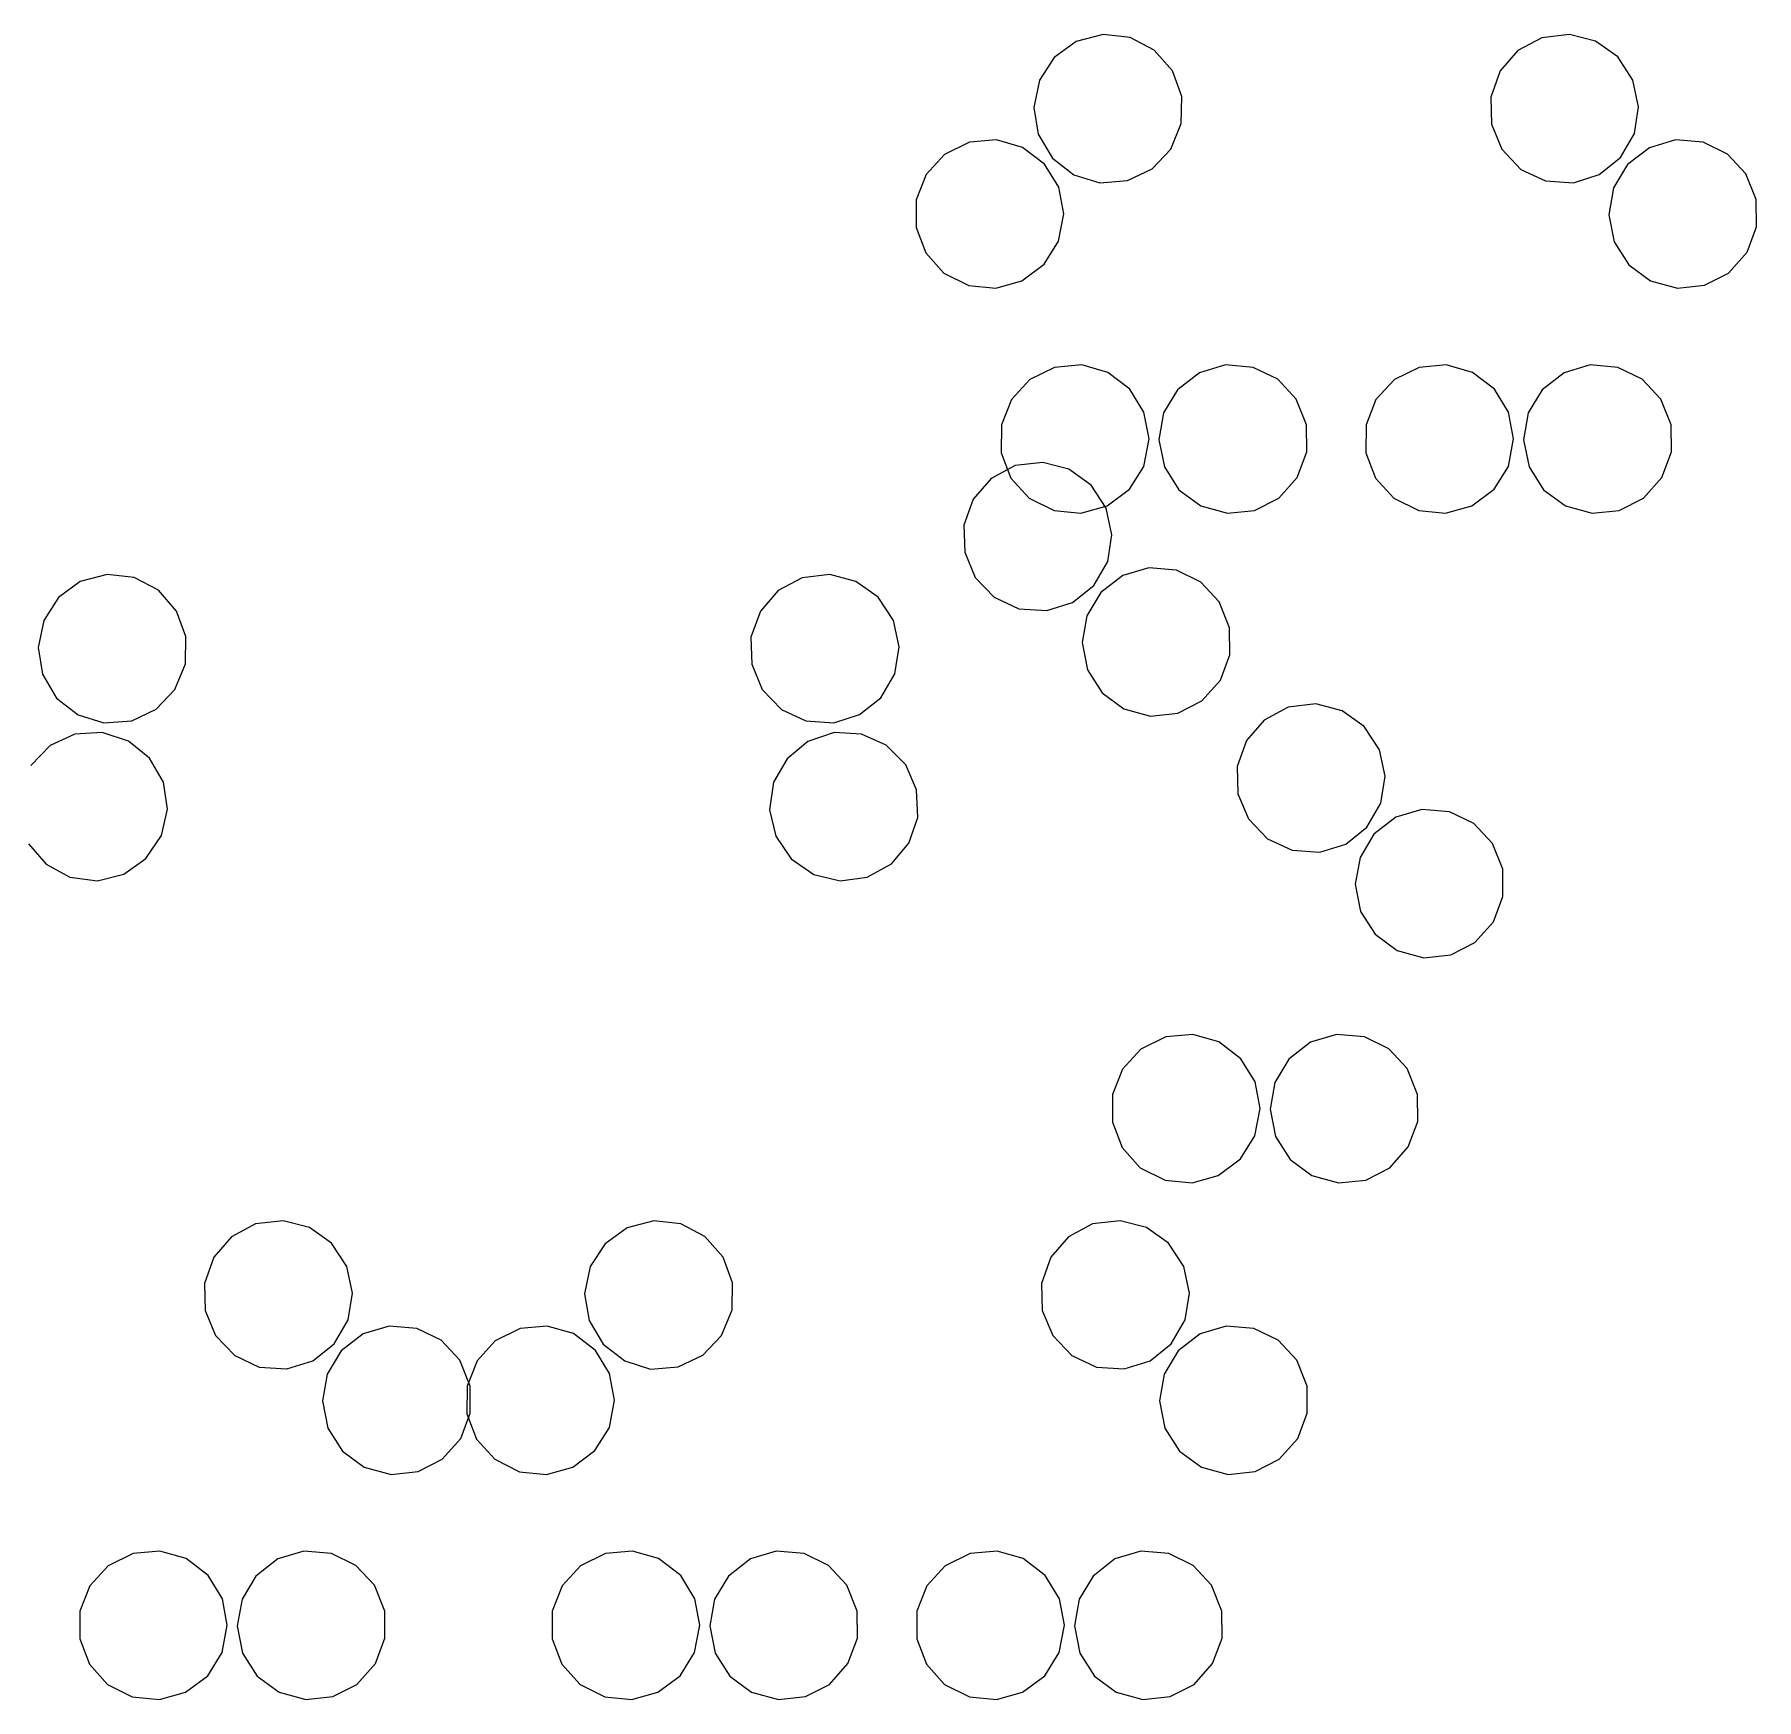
# Model space of a CAD drawing. Header units: metres. Extents: x -382 to 382, y -161 to 360.
# Drawn here: x 183.5 to 299.2, y -161.4 to -49.6 of the extents above; entities that cross this region are included whole.
import ezdxf

# ---------------------------------------------------------------- set-up
doc = ezdxf.new("R2010")
doc.units = ezdxf.units.M

msp = doc.modelspace()

# ---------------------------------------------------------------- linework, layer by layer
for p, q in [((255.28, -49.58, -623.54), (253.47, -50.05, -623.54)), ((257.09, -49.78, -623.54), (255.28, -49.58, -623.54)), ((286.59, -49.58, -623.54), (284.74, -49.8, -623.54)), ((288.35, -50.03, -623.54), (286.59, -49.58, -623.54)), ((253.47, -50.05, -623.54), (252, -51.12, -623.54)), ((258.7, -50.63, -623.54), (257.09, -49.78, -623.54)), ((259.93, -52.03, -623.54), (258.7, -50.63, -623.54)), ((283.13, -50.65, -623.54), (281.93, -52.03, -623.54)), ((284.74, -49.8, -623.54), (283.13, -50.65, -623.54)), ((289.84, -51.09, -623.54), (288.35, -50.03, -623.54)), ((252, -51.12, -623.54), (251, -52.65, -623.54)), ((260.56, -53.74, -623.54), (259.93, -52.03, -623.54)), ((281.93, -52.03, -623.54), (281.31, -53.79, -623.54)), ((290.86, -52.65, -623.54), (289.84, -51.09, -623.54)), ((251, -52.65, -623.54), (250.62, -54.48, -623.54)), ((291.24, -54.43, -623.54), (290.86, -52.65, -623.54)), ((260.52, -55.56, -623.54), (260.56, -53.74, -623.54)), ((281.31, -53.79, -623.54), (281.35, -55.61, -623.54)), ((250.62, -54.48, -623.54), (250.92, -56.27, -623.54)), ((290.96, -56.23, -623.54), (291.24, -54.43, -623.54)), ((248.11, -56.65, -623.54), (246.3, -56.81, -623.54)), ((249.86, -57.16, -623.54), (248.11, -56.65, -623.54)), ((250.92, -56.27, -623.54), (251.88, -57.88, -623.54)), ((259.82, -57.29, -623.54), (260.52, -55.56, -623.54)), ((281.35, -55.61, -623.54), (282.05, -57.29, -623.54)), ((290.02, -57.84, -623.54), (290.96, -56.23, -623.54)), ((293.71, -56.66, -623.54), (291.96, -57.18, -623.54)), ((295.57, -56.81, -623.54), (293.71, -56.66, -623.54)), ((244.62, -57.64, -623.54), (243.39, -58.98, -623.54)), ((246.3, -56.81, -623.54), (244.62, -57.64, -623.54)), ((251.35, -58.28, -623.54), (249.86, -57.16, -623.54)), ((258.56, -58.61, -623.54), (259.82, -57.29, -623.54)), ((282.05, -57.29, -623.54), (283.34, -58.64, -623.54)), ((291.96, -57.18, -623.54), (290.49, -58.32, -623.54)), ((297.21, -57.61, -623.54), (295.57, -56.81, -623.54)), ((298.45, -58.94, -623.54), (297.21, -57.61, -623.54)), ((243.39, -58.98, -623.54), (242.72, -60.68, -623.54)), ((252.3, -59.84, -623.54), (251.35, -58.28, -623.54)), ((251.88, -57.88, -623.54), (253.31, -59, -623.54)), ((256.92, -59.39, -623.54), (258.56, -58.61, -623.54)), ((283.34, -58.64, -623.54), (284.99, -59.41, -623.54)), ((286.86, -59.53, -623.54), (288.59, -58.98, -623.54)), ((288.59, -58.98, -623.54), (290.02, -57.84, -623.54)), ((290.49, -58.32, -623.54), (289.55, -59.88, -623.54)), ((299.14, -60.67, -623.54), (298.45, -58.94, -623.54)), ((252.63, -61.63, -623.54), (252.3, -59.84, -623.54)), ((253.31, -59, -623.54), (255.06, -59.53, -623.54)), ((255.06, -59.53, -623.54), (256.92, -59.39, -623.54)), ((284.99, -59.41, -623.54), (286.86, -59.53, -623.54)), ((289.55, -59.88, -623.54), (289.24, -61.68, -623.54)), ((242.72, -60.68, -623.54), (242.72, -62.54, -623.54)), ((299.16, -62.5, -623.54), (299.14, -60.67, -623.54)), ((252.28, -63.46, -623.54), (252.63, -61.63, -623.54)), ((289.24, -61.68, -623.54), (289.6, -63.5, -623.54)), ((242.72, -62.54, -623.54), (243.37, -64.24, -623.54)), ((251.32, -65.01, -623.54), (252.28, -63.46, -623.54)), ((289.6, -63.5, -623.54), (290.58, -65.04, -623.54)), ((298.52, -64.2, -623.54), (299.16, -62.5, -623.54)), ((243.37, -64.24, -623.54), (244.59, -65.6, -623.54)), ((297.28, -65.6, -623.54), (298.52, -64.2, -623.54)), ((244.59, -65.6, -623.54), (246.25, -66.44, -623.54)), ((249.82, -66.12, -623.54), (251.32, -65.01, -623.54)), ((290.58, -65.04, -623.54), (292.04, -66.12, -623.54)), ((295.66, -66.42, -623.54), (297.28, -65.6, -623.54)), ((246.25, -66.44, -623.54), (248.07, -66.61, -623.54)), ((248.07, -66.61, -623.54), (249.82, -66.12, -623.54)), ((292.04, -66.12, -623.54), (293.84, -66.62, -623.54)), ((293.84, -66.62, -623.54), (295.66, -66.42, -623.54)), ((250.35, -72.75, -623.54), (249.12, -74.09, -623.54)), ((252.02, -71.93, -623.54), (250.35, -72.75, -623.54)), ((253.84, -71.77, -623.54), (252.02, -71.93, -623.54)), ((255.59, -72.27, -623.54), (253.84, -71.77, -623.54)), ((257.07, -73.4, -623.54), (255.59, -72.27, -623.54)), ((261.75, -72.29, -623.54), (260.28, -73.43, -623.54)), ((263.5, -71.77, -623.54), (261.75, -72.29, -623.54)), ((265.36, -71.93, -623.54), (263.5, -71.77, -623.54)), ((267, -72.72, -623.54), (265.36, -71.93, -623.54)), ((268.24, -74.06, -623.54), (267, -72.72, -623.54)), ((274.84, -72.75, -623.54), (273.6, -74.09, -623.54)), ((276.51, -71.93, -623.54), (274.84, -72.75, -623.54)), ((278.32, -71.77, -623.54), (276.51, -71.93, -623.54)), ((280.08, -72.27, -623.54), (278.32, -71.77, -623.54)), ((281.56, -73.4, -623.54), (280.08, -72.27, -623.54)), ((286.24, -72.29, -623.54), (284.77, -73.43, -623.54)), ((287.99, -71.77, -623.54), (286.24, -72.29, -623.54)), ((289.85, -71.93, -623.54), (287.99, -71.77, -623.54)), ((291.48, -72.72, -623.54), (289.85, -71.93, -623.54)), ((292.73, -74.06, -623.54), (291.48, -72.72, -623.54)), ((258.02, -74.95, -623.54), (257.07, -73.4, -623.54)), ((260.28, -73.43, -623.54), (259.34, -74.99, -623.54)), ((282.51, -74.95, -623.54), (281.56, -73.4, -623.54)), ((284.77, -73.43, -623.54), (283.83, -74.99, -623.54)), ((249.12, -74.09, -623.54), (248.45, -75.79, -623.54)), ((258.36, -76.74, -623.54), (258.02, -74.95, -623.54)), ((259.34, -74.99, -623.54), (259.02, -76.79, -623.54)), ((268.93, -75.79, -623.54), (268.24, -74.06, -623.54)), ((273.6, -74.09, -623.54), (272.94, -75.79, -623.54)), ((282.84, -76.74, -623.54), (282.51, -74.95, -623.54)), ((283.83, -74.99, -623.54), (283.51, -76.79, -623.54)), ((293.42, -75.79, -623.54), (292.73, -74.06, -623.54)), ((248.45, -75.79, -623.54), (248.44, -77.66, -623.54)), ((268.95, -77.61, -623.54), (268.93, -75.79, -623.54)), ((272.94, -75.79, -623.54), (272.93, -77.66, -623.54)), ((293.44, -77.61, -623.54), (293.42, -75.79, -623.54)), ((258.01, -78.58, -623.54), (258.36, -76.74, -623.54)), ((259.02, -76.79, -623.54), (259.39, -78.62, -623.54)), ((282.5, -78.58, -623.54), (282.84, -76.74, -623.54)), ((283.51, -76.79, -623.54), (283.88, -78.62, -623.54)), ((249.37, -78.53, -623.54), (247.76, -79.39, -623.54)), ((248.44, -77.66, -623.54), (249.09, -79.36, -623.54)), ((251.22, -78.31, -623.54), (249.37, -78.53, -623.54)), ((252.98, -78.77, -623.54), (251.22, -78.31, -623.54)), ((257.04, -80.12, -623.54), (258.01, -78.58, -623.54)), ((259.39, -78.62, -623.54), (260.37, -80.16, -623.54)), ((268.31, -79.32, -623.54), (268.95, -77.61, -623.54)), ((272.93, -77.66, -623.54), (273.58, -79.36, -623.54)), ((281.53, -80.12, -623.54), (282.5, -78.58, -623.54)), ((283.88, -78.62, -623.54), (284.86, -80.16, -623.54)), ((292.8, -79.32, -623.54), (293.44, -77.61, -623.54)), ((247.76, -79.39, -623.54), (246.56, -80.77, -623.54)), ((249.09, -79.36, -623.54), (250.31, -80.71, -623.54)), ((254.47, -79.83, -623.54), (252.98, -78.77, -623.54)), ((267.07, -80.71, -623.54), (268.31, -79.32, -623.54)), ((273.58, -79.36, -623.54), (274.8, -80.71, -623.54)), ((291.56, -80.71, -623.54), (292.8, -79.32, -623.54)), ((246.56, -80.77, -623.54), (245.93, -82.52, -623.54)), ((250.31, -80.71, -623.54), (251.98, -81.55, -623.54)), ((255.49, -81.38, -623.54), (254.47, -79.83, -623.54)), ((255.55, -81.24, -623.54), (257.04, -80.12, -623.54)), ((260.37, -80.16, -623.54), (261.83, -81.24, -623.54)), ((265.44, -81.54, -623.54), (267.07, -80.71, -623.54)), ((274.8, -80.71, -623.54), (276.47, -81.55, -623.54)), ((280.04, -81.24, -623.54), (281.53, -80.12, -623.54)), ((284.86, -80.16, -623.54), (286.32, -81.24, -623.54)), ((289.93, -81.54, -623.54), (291.56, -80.71, -623.54)), ((251.98, -81.55, -623.54), (253.79, -81.73, -623.54)), ((253.79, -81.73, -623.54), (255.55, -81.24, -623.54)), ((255.87, -83.17, -623.54), (255.49, -81.38, -623.54)), ((261.83, -81.24, -623.54), (263.63, -81.73, -623.54)), ((263.63, -81.73, -623.54), (265.44, -81.54, -623.54)), ((276.47, -81.55, -623.54), (278.28, -81.73, -623.54)), ((278.28, -81.73, -623.54), (280.04, -81.24, -623.54)), ((286.32, -81.24, -623.54), (288.12, -81.73, -623.54)), ((288.12, -81.73, -623.54), (289.93, -81.54, -623.54)), ((245.93, -82.52, -623.54), (245.98, -84.34, -623.54)), ((255.59, -84.97, -623.54), (255.87, -83.17, -623.54)), ((245.98, -84.34, -623.54), (246.68, -86.03, -623.54)), ((254.65, -86.58, -623.54), (255.59, -84.97, -623.54)), ((258.34, -85.39, -623.54), (256.59, -85.91, -623.54)), ((260.2, -85.55, -623.54), (258.34, -85.39, -623.54)), ((261.84, -86.35, -623.54), (260.2, -85.55, -623.54)), ((186.59, -86.32, -623.54), (185.12, -87.39, -623.54)), ((188.4, -85.84, -623.54), (186.59, -86.32, -623.54)), ((190.21, -86.05, -623.54), (188.4, -85.84, -623.54)), ((191.83, -86.89, -623.54), (190.21, -86.05, -623.54)), ((235.07, -86.06, -623.54), (233.46, -86.92, -623.54)), ((236.92, -85.84, -623.54), (235.07, -86.06, -623.54)), ((238.68, -86.3, -623.54), (236.92, -85.84, -623.54)), ((240.17, -87.36, -623.54), (238.68, -86.3, -623.54)), ((246.68, -86.03, -623.54), (247.97, -87.37, -623.54)), ((253.22, -87.71, -623.54), (254.65, -86.58, -623.54)), ((256.59, -85.91, -623.54), (255.12, -87.05, -623.54)), ((263.08, -87.68, -623.54), (261.84, -86.35, -623.54)), ((185.12, -87.39, -623.54), (184.13, -88.92, -623.54)), ((193.05, -88.3, -623.54), (191.83, -86.89, -623.54)), ((233.46, -86.92, -623.54), (232.26, -88.3, -623.54)), ((241.19, -88.92, -623.54), (240.17, -87.36, -623.54)), ((247.97, -87.37, -623.54), (249.62, -88.14, -623.54)), ((251.49, -88.26, -623.54), (253.22, -87.71, -623.54)), ((255.12, -87.05, -623.54), (254.18, -88.62, -623.54)), ((263.77, -89.41, -623.54), (263.08, -87.68, -623.54)), ((184.13, -88.92, -623.54), (183.75, -90.74, -623.54)), ((193.68, -90.01, -623.54), (193.05, -88.3, -623.54)), ((232.26, -88.3, -623.54), (231.63, -90.05, -623.54)), ((241.57, -90.7, -623.54), (241.19, -88.92, -623.54)), ((249.62, -88.14, -623.54), (251.49, -88.26, -623.54)), ((254.18, -88.62, -623.54), (253.86, -90.41, -623.54)), ((193.65, -91.83, -623.54), (193.68, -90.01, -623.54)), ((231.63, -90.05, -623.54), (231.68, -91.87, -623.54)), ((263.79, -91.23, -623.54), (263.77, -89.41, -623.54)), ((183.75, -90.74, -623.54), (184.05, -92.54, -623.54)), ((241.29, -92.5, -623.54), (241.57, -90.7, -623.54)), ((253.86, -90.41, -623.54), (254.23, -92.24, -623.54)), ((263.15, -92.94, -623.54), (263.79, -91.23, -623.54)), ((192.94, -93.56, -623.54), (193.65, -91.83, -623.54)), ((231.68, -91.87, -623.54), (232.38, -93.56, -623.54)), ((240.35, -94.11, -623.54), (241.29, -92.5, -623.54)), ((254.23, -92.24, -623.54), (255.21, -93.78, -623.54)), ((184.05, -92.54, -623.54), (185, -94.14, -623.54)), ((191.68, -94.88, -623.54), (192.94, -93.56, -623.54)), ((232.38, -93.56, -623.54), (233.67, -94.9, -623.54)), ((261.91, -94.33, -623.54), (263.15, -92.94, -623.54)), ((185, -94.14, -623.54), (186.44, -95.27, -623.54)), ((238.92, -95.25, -623.54), (240.35, -94.11, -623.54)), ((255.21, -93.78, -623.54), (256.67, -94.86, -623.54)), ((260.29, -95.16, -623.54), (261.91, -94.33, -623.54)), ((267.71, -94.75, -623.54), (266.1, -95.61, -623.54)), ((269.56, -94.53, -623.54), (267.71, -94.75, -623.54)), ((271.33, -94.99, -623.54), (269.56, -94.53, -623.54)), ((186.44, -95.27, -623.54), (188.18, -95.8, -623.54)), ((188.18, -95.8, -623.54), (190.04, -95.66, -623.54)), ((190.04, -95.66, -623.54), (191.68, -94.88, -623.54)), ((233.67, -94.9, -623.54), (235.32, -95.67, -623.54)), ((235.32, -95.67, -623.54), (237.19, -95.79, -623.54)), ((237.19, -95.79, -623.54), (238.92, -95.25, -623.54)), ((256.67, -94.86, -623.54), (258.47, -95.35, -623.54)), ((258.47, -95.35, -623.54), (260.29, -95.16, -623.54)), ((266.1, -95.61, -623.54), (264.91, -96.99, -623.54)), ((272.81, -96.05, -623.54), (271.33, -94.99, -623.54)), ((186.23, -96.57, -623.54), (184.57, -97.32, -623.54)), ((188.05, -96.46, -623.54), (186.23, -96.57, -623.54)), ((189.83, -97.03, -623.54), (188.05, -96.46, -623.54)), ((191.24, -98.17, -623.54), (189.83, -97.03, -623.54)), ((235.45, -97.05, -623.54), (234.05, -98.21, -623.54)), ((237.22, -96.46, -623.54), (235.45, -97.05, -623.54)), ((239.04, -96.56, -623.54), (237.22, -96.46, -623.54)), ((240.71, -97.3, -623.54), (239.04, -96.56, -623.54)), ((264.91, -96.99, -623.54), (264.28, -98.74, -623.54)), ((273.84, -97.61, -623.54), (272.81, -96.05, -623.54)), ((184.57, -97.32, -623.54), (183.27, -98.66, -623.54)), ((192.17, -99.79, -623.54), (191.24, -98.17, -623.54)), ((234.05, -98.21, -623.54), (233.15, -99.79, -623.54)), ((242.02, -98.62, -623.54), (240.71, -97.3, -623.54)), ((274.22, -99.39, -623.54), (273.84, -97.61, -623.54)), ((242.75, -100.29, -623.54), (242.02, -98.62, -623.54)), ((264.28, -98.74, -623.54), (264.33, -100.56, -623.54)), ((273.93, -101.19, -623.54), (274.22, -99.39, -623.54)), ((192.44, -101.6, -623.54), (192.17, -99.79, -623.54)), ((233.15, -99.79, -623.54), (232.88, -101.64, -623.54)), ((242.83, -102.15, -623.54), (242.75, -100.29, -623.54)), ((264.33, -100.56, -623.54), (265.03, -102.25, -623.54)), ((192.04, -103.37, -623.54), (192.44, -101.6, -623.54)), ((232.88, -101.64, -623.54), (233.3, -103.42, -623.54)), ((272.99, -102.8, -623.54), (273.93, -101.19, -623.54)), ((276.69, -101.61, -623.54), (274.94, -102.13, -623.54)), ((278.54, -101.77, -623.54), (276.69, -101.61, -623.54)), ((280.18, -102.57, -623.54), (278.54, -101.77, -623.54)), ((242.23, -103.88, -623.54), (242.83, -102.15, -623.54)), ((265.03, -102.25, -623.54), (266.32, -103.59, -623.54)), ((271.57, -103.94, -623.54), (272.99, -102.8, -623.54)), ((274.94, -102.13, -623.54), (273.46, -103.28, -623.54)), ((281.43, -103.9, -623.54), (280.18, -102.57, -623.54)), ((183.11, -103.92, -623.54), (184.29, -105.3, -623.54)), ((191, -104.92, -623.54), (192.04, -103.37, -623.54)), ((233.3, -103.42, -623.54), (234.32, -104.93, -623.54)), ((241.06, -105.27, -623.54), (242.23, -103.88, -623.54)), ((266.32, -103.59, -623.54), (267.97, -104.36, -623.54)), ((269.83, -104.48, -623.54), (271.57, -103.94, -623.54)), ((273.46, -103.28, -623.54), (272.53, -104.84, -623.54)), ((282.12, -105.63, -623.54), (281.43, -103.9, -623.54)), ((189.51, -105.97, -623.54), (191, -104.92, -623.54)), ((234.32, -104.93, -623.54), (235.85, -105.99, -623.54)), ((267.97, -104.36, -623.54), (269.83, -104.48, -623.54)), ((272.53, -104.84, -623.54), (272.21, -106.63, -623.54)), ((184.29, -105.3, -623.54), (185.89, -106.17, -623.54)), ((185.89, -106.17, -623.54), (187.74, -106.41, -623.54)), ((187.74, -106.41, -623.54), (189.51, -105.97, -623.54)), ((235.85, -105.99, -623.54), (237.62, -106.41, -623.54)), ((237.62, -106.41, -623.54), (239.43, -106.17, -623.54)), ((239.43, -106.17, -623.54), (241.06, -105.27, -623.54)), ((282.13, -107.45, -623.54), (282.12, -105.63, -623.54)), ((272.21, -106.63, -623.54), (272.57, -108.46, -623.54)), ((281.5, -109.16, -623.54), (282.13, -107.45, -623.54)), ((272.57, -108.46, -623.54), (273.55, -110, -623.54)), ((280.25, -110.55, -623.54), (281.5, -109.16, -623.54)), ((273.55, -110, -623.54), (275.02, -111.08, -623.54)), ((278.63, -111.38, -623.54), (280.25, -110.55, -623.54)), ((275.02, -111.08, -623.54), (276.82, -111.57, -623.54)), ((276.82, -111.57, -623.54), (278.63, -111.38, -623.54)), ((261.3, -116.72, -623.54), (259.48, -116.88, -623.54)), ((263.05, -117.23, -623.54), (261.3, -116.72, -623.54)), ((270.96, -116.73, -623.54), (269.21, -117.25, -623.54)), ((272.82, -116.88, -623.54), (270.96, -116.73, -623.54)), ((257.81, -117.71, -623.54), (256.58, -119.05, -623.54)), ((259.48, -116.88, -623.54), (257.81, -117.71, -623.54)), ((264.53, -118.36, -623.54), (263.05, -117.23, -623.54)), ((269.21, -117.25, -623.54), (267.74, -118.39, -623.54)), ((274.46, -117.68, -623.54), (272.82, -116.88, -623.54)), ((275.7, -119.01, -623.54), (274.46, -117.68, -623.54)), ((256.58, -119.05, -623.54), (255.91, -120.75, -623.54)), ((265.49, -119.91, -623.54), (264.53, -118.36, -623.54)), ((267.74, -118.39, -623.54), (266.8, -119.95, -623.54)), ((276.39, -120.75, -623.54), (275.7, -119.01, -623.54)), ((265.82, -121.7, -623.54), (265.49, -119.91, -623.54)), ((266.8, -119.95, -623.54), (266.49, -121.75, -623.54)), ((255.91, -120.75, -623.54), (255.9, -122.61, -623.54)), ((276.41, -122.57, -623.54), (276.39, -120.75, -623.54)), ((265.47, -123.53, -623.54), (265.82, -121.7, -623.54)), ((266.49, -121.75, -623.54), (266.85, -123.58, -623.54)), ((275.77, -124.28, -623.54), (276.41, -122.57, -623.54)), ((255.9, -122.61, -623.54), (256.56, -124.31, -623.54)), ((264.5, -125.08, -623.54), (265.47, -123.53, -623.54)), ((266.85, -123.58, -623.54), (267.83, -125.11, -623.54)), ((256.56, -124.31, -623.54), (257.77, -125.67, -623.54)), ((274.53, -125.67, -623.54), (275.77, -124.28, -623.54)), ((257.77, -125.67, -623.54), (259.44, -126.51, -623.54)), ((263.01, -126.2, -623.54), (264.5, -125.08, -623.54)), ((267.83, -125.11, -623.54), (269.29, -126.2, -623.54)), ((272.91, -126.5, -623.54), (274.53, -125.67, -623.54)), ((259.44, -126.51, -623.54), (261.25, -126.68, -623.54)), ((261.25, -126.68, -623.54), (263.01, -126.2, -623.54)), ((269.29, -126.2, -623.54), (271.09, -126.69, -623.54)), ((271.09, -126.69, -623.54), (272.91, -126.5, -623.54)), ((198.36, -129.45, -623.54), (196.75, -130.31, -623.54)), ((200.21, -129.23, -623.54), (198.36, -129.45, -623.54)), ((201.97, -129.69, -623.54), (200.21, -129.23, -623.54)), ((225.11, -129.23, -623.54), (223.31, -129.71, -623.54)), ((226.92, -129.44, -623.54), (225.11, -129.23, -623.54)), ((228.54, -130.28, -623.54), (226.92, -129.44, -623.54)), ((254.57, -129.45, -623.54), (252.96, -130.31, -623.54)), ((256.42, -129.23, -623.54), (254.57, -129.45, -623.54)), ((258.19, -129.69, -623.54), (256.42, -129.23, -623.54)), ((196.75, -130.31, -623.54), (195.55, -131.68, -623.54)), ((203.46, -130.74, -623.54), (201.97, -129.69, -623.54)), ((223.31, -129.71, -623.54), (221.83, -130.78, -623.54)), ((229.77, -131.68, -623.54), (228.54, -130.28, -623.54)), ((252.96, -130.31, -623.54), (251.77, -131.68, -623.54)), ((259.67, -130.74, -623.54), (258.19, -129.69, -623.54)), ((195.55, -131.68, -623.54), (194.92, -133.44, -623.54)), ((204.48, -132.3, -623.54), (203.46, -130.74, -623.54)), ((221.83, -130.78, -623.54), (220.84, -132.3, -623.54)), ((230.39, -133.4, -623.54), (229.77, -131.68, -623.54)), ((251.77, -131.68, -623.54), (251.14, -133.44, -623.54)), ((260.7, -132.3, -623.54), (259.67, -130.74, -623.54)), ((204.86, -134.09, -623.54), (204.48, -132.3, -623.54)), ((220.84, -132.3, -623.54), (220.46, -134.13, -623.54)), ((261.08, -134.09, -623.54), (260.7, -132.3, -623.54)), ((194.92, -133.44, -623.54), (194.97, -135.26, -623.54)), ((204.58, -135.89, -623.54), (204.86, -134.09, -623.54)), ((220.46, -134.13, -623.54), (220.76, -135.93, -623.54)), ((230.36, -135.22, -623.54), (230.39, -133.4, -623.54)), ((251.14, -133.44, -623.54), (251.19, -135.26, -623.54)), ((260.79, -135.89, -623.54), (261.08, -134.09, -623.54)), ((194.97, -135.26, -623.54), (195.67, -136.94, -623.54)), ((229.65, -136.94, -623.54), (230.36, -135.22, -623.54)), ((251.19, -135.26, -623.54), (251.89, -136.94, -623.54)), ((203.64, -137.5, -623.54), (204.58, -135.89, -623.54)), ((207.33, -136.31, -623.54), (205.58, -136.83, -623.54)), ((209.19, -136.47, -623.54), (207.33, -136.31, -623.54)), ((210.83, -137.26, -623.54), (209.19, -136.47, -623.54)), ((217.95, -136.31, -623.54), (216.13, -136.47, -623.54)), ((219.7, -136.81, -623.54), (217.95, -136.31, -623.54)), ((220.76, -135.93, -623.54), (221.71, -137.53, -623.54)), ((259.85, -137.5, -623.54), (260.79, -135.89, -623.54)), ((263.54, -136.31, -623.54), (261.8, -136.83, -623.54)), ((265.4, -136.47, -623.54), (263.54, -136.31, -623.54)), ((267.04, -137.26, -623.54), (265.4, -136.47, -623.54)), ((195.67, -136.94, -623.54), (196.96, -138.29, -623.54)), ((202.21, -138.63, -623.54), (203.64, -137.5, -623.54)), ((205.58, -136.83, -623.54), (204.11, -137.97, -623.54)), ((212.07, -138.6, -623.54), (210.83, -137.26, -623.54)), ((214.46, -137.29, -623.54), (213.23, -138.64, -623.54)), ((216.13, -136.47, -623.54), (214.46, -137.29, -623.54)), ((221.18, -137.94, -623.54), (219.7, -136.81, -623.54)), ((221.71, -137.53, -623.54), (223.15, -138.65, -623.54)), ((228.4, -138.26, -623.54), (229.65, -136.94, -623.54)), ((251.89, -136.94, -623.54), (253.18, -138.29, -623.54)), ((258.43, -138.63, -623.54), (259.85, -137.5, -623.54)), ((261.8, -136.83, -623.54), (260.32, -137.97, -623.54)), ((268.29, -138.6, -623.54), (267.04, -137.26, -623.54)), ((196.96, -138.29, -623.54), (198.61, -139.06, -623.54)), ((200.47, -139.18, -623.54), (202.21, -138.63, -623.54)), ((204.11, -137.97, -623.54), (203.17, -139.54, -623.54)), ((212.76, -140.33, -623.54), (212.07, -138.6, -623.54)), ((213.23, -138.64, -623.54), (212.56, -140.33, -623.54)), ((222.13, -139.49, -623.54), (221.18, -137.94, -623.54)), ((223.15, -138.65, -623.54), (224.89, -139.19, -623.54)), ((226.75, -139.05, -623.54), (228.4, -138.26, -623.54)), ((253.18, -138.29, -623.54), (254.83, -139.06, -623.54)), ((256.69, -139.18, -623.54), (258.43, -138.63, -623.54)), ((260.32, -137.97, -623.54), (259.38, -139.54, -623.54)), ((268.98, -140.33, -623.54), (268.29, -138.6, -623.54)), ((198.61, -139.06, -623.54), (200.47, -139.18, -623.54)), ((203.17, -139.54, -623.54), (202.85, -141.33, -623.54)), ((222.47, -141.28, -623.54), (222.13, -139.49, -623.54)), ((224.89, -139.19, -623.54), (226.75, -139.05, -623.54)), ((254.83, -139.06, -623.54), (256.69, -139.18, -623.54)), ((259.38, -139.54, -623.54), (259.07, -141.33, -623.54)), ((212.56, -140.33, -623.54), (212.55, -142.2, -623.54)), ((212.78, -142.15, -623.54), (212.76, -140.33, -623.54)), ((268.99, -142.15, -623.54), (268.98, -140.33, -623.54)), ((202.85, -141.33, -623.54), (203.22, -143.16, -623.54)), ((212.14, -143.86, -623.54), (212.78, -142.15, -623.54)), ((212.55, -142.2, -623.54), (213.2, -143.9, -623.54)), ((222.12, -143.12, -623.54), (222.47, -141.28, -623.54)), ((259.07, -141.33, -623.54), (259.43, -143.16, -623.54)), ((268.36, -143.86, -623.54), (268.99, -142.15, -623.54)), ((203.22, -143.16, -623.54), (204.2, -144.7, -623.54)), ((221.15, -144.66, -623.54), (222.12, -143.12, -623.54)), ((259.43, -143.16, -623.54), (260.41, -144.7, -623.54)), ((210.9, -145.25, -623.54), (212.14, -143.86, -623.54)), ((213.2, -143.9, -623.54), (214.42, -145.25, -623.54)), ((267.11, -145.25, -623.54), (268.36, -143.86, -623.54)), ((204.2, -144.7, -623.54), (205.66, -145.78, -623.54)), ((209.27, -146.08, -623.54), (210.9, -145.25, -623.54)), ((214.42, -145.25, -623.54), (216.09, -146.09, -623.54)), ((219.66, -145.78, -623.54), (221.15, -144.66, -623.54)), ((260.41, -144.7, -623.54), (261.88, -145.78, -623.54)), ((265.49, -146.08, -623.54), (267.11, -145.25, -623.54)), ((205.66, -145.78, -623.54), (207.46, -146.27, -623.54)), ((207.46, -146.27, -623.54), (209.27, -146.08, -623.54)), ((216.09, -146.09, -623.54), (217.9, -146.27, -623.54)), ((217.9, -146.27, -623.54), (219.66, -145.78, -623.54)), ((261.88, -145.78, -623.54), (263.68, -146.27, -623.54)), ((263.68, -146.27, -623.54), (265.49, -146.08, -623.54)), ((191.94, -151.42, -623.54), (190.13, -151.58, -623.54)), ((193.69, -151.92, -623.54), (191.94, -151.42, -623.54)), ((201.61, -151.43, -623.54), (199.86, -151.94, -623.54)), ((203.46, -151.58, -623.54), (201.61, -151.43, -623.54)), ((223.67, -151.42, -623.54), (221.85, -151.58, -623.54)), ((225.42, -151.92, -623.54), (223.67, -151.42, -623.54)), ((233.33, -151.43, -623.54), (231.59, -151.94, -623.54)), ((235.19, -151.58, -623.54), (233.33, -151.43, -623.54)), ((248.16, -151.42, -623.54), (246.34, -151.58, -623.54)), ((249.91, -151.92, -623.54), (248.16, -151.42, -623.54)), ((257.82, -151.43, -623.54), (256.07, -151.94, -623.54)), ((259.68, -151.58, -623.54), (257.82, -151.43, -623.54)), ((188.45, -152.41, -623.54), (187.22, -153.75, -623.54)), ((190.13, -151.58, -623.54), (188.45, -152.41, -623.54)), ((195.18, -153.05, -623.54), (193.69, -151.92, -623.54)), ((199.86, -151.94, -623.54), (198.38, -153.09, -623.54)), ((205.1, -152.38, -623.54), (203.46, -151.58, -623.54)), ((206.35, -153.71, -623.54), (205.1, -152.38, -623.54)), ((220.18, -152.41, -623.54), (218.95, -153.75, -623.54)), ((221.85, -151.58, -623.54), (220.18, -152.41, -623.54)), ((226.91, -153.05, -623.54), (225.42, -151.92, -623.54)), ((231.59, -151.94, -623.54), (230.11, -153.09, -623.54)), ((236.83, -152.38, -623.54), (235.19, -151.58, -623.54)), ((238.07, -153.71, -623.54), (236.83, -152.38, -623.54)), ((244.67, -152.41, -623.54), (243.44, -153.75, -623.54)), ((246.34, -151.58, -623.54), (244.67, -152.41, -623.54)), ((251.39, -153.05, -623.54), (249.91, -151.92, -623.54)), ((256.07, -151.94, -623.54), (254.6, -153.09, -623.54)), ((261.32, -152.38, -623.54), (259.68, -151.58, -623.54)), ((262.56, -153.71, -623.54), (261.32, -152.38, -623.54)), ((187.22, -153.75, -623.54), (186.55, -155.45, -623.54)), ((196.13, -154.61, -623.54), (195.18, -153.05, -623.54)), ((198.38, -153.09, -623.54), (197.45, -154.65, -623.54)), ((207.04, -155.44, -623.54), (206.35, -153.71, -623.54)), ((218.95, -153.75, -623.54), (218.28, -155.45, -623.54)), ((227.86, -154.61, -623.54), (226.91, -153.05, -623.54)), ((230.11, -153.09, -623.54), (229.17, -154.65, -623.54)), ((238.77, -155.44, -623.54), (238.07, -153.71, -623.54)), ((243.44, -153.75, -623.54), (242.77, -155.45, -623.54)), ((252.35, -154.61, -623.54), (251.39, -153.05, -623.54)), ((254.6, -153.09, -623.54), (253.66, -154.65, -623.54)), ((263.25, -155.44, -623.54), (262.56, -153.71, -623.54)), ((196.46, -156.4, -623.54), (196.13, -154.61, -623.54)), ((197.45, -154.65, -623.54), (197.13, -156.44, -623.54)), ((228.19, -156.4, -623.54), (227.86, -154.61, -623.54)), ((229.17, -154.65, -623.54), (228.86, -156.44, -623.54)), ((252.68, -156.4, -623.54), (252.35, -154.61, -623.54)), ((253.66, -154.65, -623.54), (253.35, -156.44, -623.54)), ((186.55, -155.45, -623.54), (186.55, -157.31, -623.54)), ((207.05, -157.27, -623.54), (207.04, -155.44, -623.54)), ((218.28, -155.45, -623.54), (218.27, -157.31, -623.54)), ((238.78, -157.27, -623.54), (238.77, -155.44, -623.54)), ((242.77, -155.45, -623.54), (242.76, -157.31, -623.54)), ((263.27, -157.27, -623.54), (263.25, -155.44, -623.54)), ((196.11, -158.23, -623.54), (196.46, -156.4, -623.54)), ((197.13, -156.44, -623.54), (197.49, -158.27, -623.54)), ((206.42, -158.97, -623.54), (207.05, -157.27, -623.54)), ((227.84, -158.23, -623.54), (228.19, -156.4, -623.54)), ((228.86, -156.44, -623.54), (229.22, -158.27, -623.54)), ((238.14, -158.97, -623.54), (238.78, -157.27, -623.54)), ((252.33, -158.23, -623.54), (252.68, -156.4, -623.54)), ((253.35, -156.44, -623.54), (253.71, -158.27, -623.54)), ((262.63, -158.97, -623.54), (263.27, -157.27, -623.54)), ((186.55, -157.31, -623.54), (187.2, -159.01, -623.54)), ((195.15, -159.78, -623.54), (196.11, -158.23, -623.54)), ((197.49, -158.27, -623.54), (198.47, -159.81, -623.54)), ((218.27, -157.31, -623.54), (218.93, -159.01, -623.54)), ((226.88, -159.78, -623.54), (227.84, -158.23, -623.54)), ((229.22, -158.27, -623.54), (230.2, -159.81, -623.54)), ((242.76, -157.31, -623.54), (243.41, -159.01, -623.54)), ((251.36, -159.78, -623.54), (252.33, -158.23, -623.54)), ((253.71, -158.27, -623.54), (254.69, -159.81, -623.54)), ((187.2, -159.01, -623.54), (188.42, -160.37, -623.54)), ((205.17, -160.37, -623.54), (206.42, -158.97, -623.54)), ((218.93, -159.01, -623.54), (220.15, -160.37, -623.54)), ((236.9, -160.37, -623.54), (238.14, -158.97, -623.54)), ((243.41, -159.01, -623.54), (244.63, -160.37, -623.54)), ((261.39, -160.37, -623.54), (262.63, -158.97, -623.54)), ((188.42, -160.37, -623.54), (190.08, -161.21, -623.54)), ((193.65, -160.89, -623.54), (195.15, -159.78, -623.54)), ((198.47, -159.81, -623.54), (199.94, -160.89, -623.54)), ((203.55, -161.19, -623.54), (205.17, -160.37, -623.54)), ((220.15, -160.37, -623.54), (221.81, -161.21, -623.54)), ((225.38, -160.89, -623.54), (226.88, -159.78, -623.54)), ((230.2, -159.81, -623.54), (231.67, -160.89, -623.54)), ((235.28, -161.19, -623.54), (236.9, -160.37, -623.54)), ((244.63, -160.37, -623.54), (246.3, -161.21, -623.54)), ((249.87, -160.89, -623.54), (251.36, -159.78, -623.54)), ((254.69, -159.81, -623.54), (256.15, -160.89, -623.54)), ((259.77, -161.19, -623.54), (261.39, -160.37, -623.54)), ((190.08, -161.21, -623.54), (191.9, -161.38, -623.54)), ((191.9, -161.38, -623.54), (193.65, -160.89, -623.54)), ((199.94, -160.89, -623.54), (201.74, -161.38, -623.54)), ((201.74, -161.38, -623.54), (203.55, -161.19, -623.54)), ((221.81, -161.21, -623.54), (223.63, -161.38, -623.54)), ((223.63, -161.38, -623.54), (225.38, -160.89, -623.54)), ((231.67, -160.89, -623.54), (233.47, -161.38, -623.54)), ((233.47, -161.38, -623.54), (235.28, -161.19, -623.54)), ((246.3, -161.21, -623.54), (248.11, -161.38, -623.54)), ((248.11, -161.38, -623.54), (249.87, -160.89, -623.54)), ((256.15, -160.89, -623.54), (257.95, -161.38, -623.54)), ((257.95, -161.38, -623.54), (259.77, -161.19, -623.54))]:
    msp.add_line(p, q)

doc.saveas('drawing.dxf')
